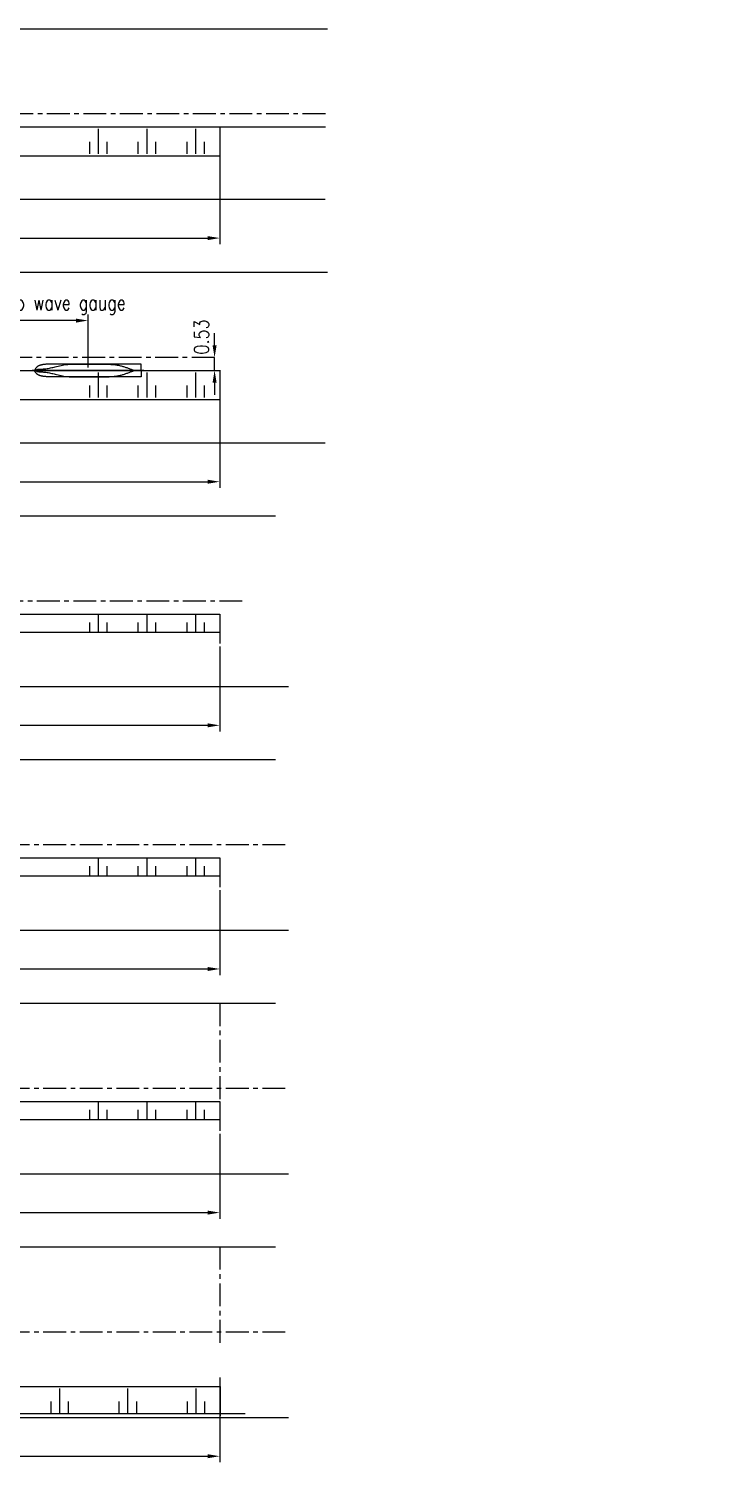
# Model space of a CAD drawing. Header units: feet. Extents: x -2770 to 993, y -1321 to 1674.
# Drawn here: x -415 to 993, y -1321 to 1622 of the extents above; entities that cross this region are included whole.
import ezdxf

# ---------------------------------------------------------------- set-up
doc = ezdxf.new("R2010")
doc.units = ezdxf.units.FT
doc.header["$LTSCALE"] = 37.5
doc.header["$MEASUREMENT"] = 0
doc.header["$PDMODE"] = 1
doc.linetypes.add('CENTER', pattern=[2, 1.25, -0.25, 0.25, -0.25])
doc.layers.get('Defpoints').update_dxf_attribs({"linetype": 'CONTINUOUS'})
for name, color, linetype in [('18VL', 1, 'CONTINUOUS'), ('25AS', 6, 'CENTER'), ('35VL', 8, 'CONTINUOUS'), ('ARSEER', 2, 'CONTINUOUS'), ('Center', 7, 'CONTINUOUS'), ('Knuckle_lines', 7, 'CONTINUOUS'), ('MAAT', 6, 'CONTINUOUS'), ('waterlines', 7, 'CONTINUOUS')]:
    doc.layers.add(name, color=color, linetype=linetype)
doc.styles.add('ROMANS', font='romans', dxfattribs={"width": 0.8})
doc.dimstyles.get("Standard").update_dxf_attribs({"dimtxt": 3, "dimasz": 2.5, "dimexe": 1.25, "dimexo": 0.625, "dimtad": 1, "dimdec": 4, "dimdsep": 46, "dimtxsty": 'ROMANS', "dimcen": 2.5, "dimclrd": 6, "dimclre": 6, "dimclrt": 8, "dimadec": 0, "dimazin": 0, "dimtfac": 0.833333, "dimtdec": 4, "dimtmove": 2, "dimatfit": 3, "dimfxl": 0, "dimtolj": 1, "dimtzin": 0, "dimarcsym": 0})

# ---------------------------------------------------------------- blocks, each defined once
blk = doc.blocks.new('*D27')
at = {"layer": 'Defpoints', "color": 0}
for p in [(-22.6, 1359.9), (-1572.6, 1271.6), (-22.6, 1191.8)]:
    blk.add_point(p, dxfattribs=at)
at = {"layer": 'MAAT', "color": 6, "lineweight": -2}
for p, q in [((-22.6, 1353.6), (-22.6, 1179.3)), ((-1572.6, 1265.3), (-1572.6, 1179.3)), ((-1547.6, 1191.8), (-47.6, 1191.8))]:
    blk.add_line(p, q, dxfattribs=at)
at = {"layer": 'MAAT', "color": 6}
for points in [[(-1547.6, 1195.9), (-1547.6, 1187.6), (-1572.6, 1191.8)], [(-47.6, 1195.9), (-47.6, 1187.6), (-22.6, 1191.8)]]:
    blk.add_solid(points, dxfattribs=at)
at = {"layer": 'MAAT', "color": 8, "insert": (-797.6, 1213), "char_height": 30, "attachment_point": 5, "style": 'ROMANS'}
blk.add_mtext('\\A1;31.00', dxfattribs=at)
blk = doc.blocks.new('*D34')
at = {"layer": 'Defpoints', "color": 0}
for p in [(-22.6, 859.9), (-1572.6, 771.6), (-22.6, 691.8)]:
    blk.add_point(p, dxfattribs=at)
at = {"layer": 'MAAT', "color": 6, "lineweight": -2}
for p, q in [((-22.6, 853.6), (-22.6, 679.3)), ((-1572.6, 765.3), (-1572.6, 679.3)), ((-1547.6, 691.8), (-47.6, 691.8))]:
    blk.add_line(p, q, dxfattribs=at)
at = {"layer": 'MAAT', "color": 6}
for points in [[(-1547.6, 695.9), (-1547.6, 687.6), (-1572.6, 691.8)], [(-47.6, 695.9), (-47.6, 687.6), (-22.6, 691.8)]]:
    blk.add_solid(points, dxfattribs=at)
at = {"layer": 'MAAT', "color": 8, "insert": (-797.6, 713), "char_height": 30, "attachment_point": 5, "style": 'ROMANS'}
blk.add_mtext('\\A1;31.00', dxfattribs=at)
blk = doc.blocks.new('*D35')
at = {"layer": 'Defpoints', "color": 0}
for p in [(-33.2, 946.6), (-33.2, 946.6), (-63.2, 920.1)]:
    blk.add_point(p, dxfattribs=at)
at = {"layer": 'MAAT', "color": 6, "lineweight": -2}
for p, q in [((-33.2, 971.6), (-33.2, 996.6)), ((-39.4, 946.6), (-45.7, 946.6)), ((-33.2, 920.1), (-33.2, 946.6)), ((-56.9, 920.1), (-20.7, 920.1)), ((-33.2, 895.1), (-33.2, 870.1))]:
    blk.add_line(p, q, dxfattribs=at)
at = {"layer": 'MAAT', "color": 6}
for points in [[(-37.3, 971.6), (-29, 971.6), (-33.2, 946.6)], [(-37.3, 895.1), (-29, 895.1), (-33.2, 920.1)]]:
    blk.add_solid(points, dxfattribs=at)
at = {"layer": 'MAAT', "color": 8, "insert": (-59.9, 988.8), "char_height": 30, "attachment_point": 5, "rotation": 90, "style": 'ROMANS'}
blk.add_mtext('\\A1;0.53', dxfattribs=at)
blk = doc.blocks.new('*D39')
at = {"layer": 'ARSEER', "color": 6, "lineweight": -2}
for p, q in [((-725.1, 963.9), (-725.1, 1035)), ((-293.1, 926.3), (-293.1, 1035)), ((-318.1, 1022.5), (-700.1, 1022.5))]:
    blk.add_line(p, q, dxfattribs=at)
at = {"layer": 'ARSEER', "color": 6}
for points in [[(-700.1, 1026.6), (-700.1, 1018.3), (-725.1, 1022.5)], [(-318.1, 1026.6), (-318.1, 1018.3), (-293.1, 1022.5)]]:
    blk.add_solid(points, dxfattribs=at)
at = {"layer": 'Defpoints', "color": 0}
for p in [(-725.1, 1022.5), (-725.1, 957.7), (-293.1, 920.1)]:
    blk.add_point(p, dxfattribs=at)
at = {"layer": 'ARSEER', "color": 7, "insert": (-509.1, 1054.1), "char_height": 30, "attachment_point": 5, "style": 'ROMANS'}
blk.add_mtext('\\A1;longitudinal distance to wave gauge', dxfattribs=at)
blk = doc.blocks.new('*D41')
at = {"layer": 'Defpoints', "color": 0}
for p in [(-22.6, 359.9), (-1572.6, 271.6), (-22.6, 191.8)]:
    blk.add_point(p, dxfattribs=at)
at = {"layer": 'MAAT', "color": 6, "lineweight": -2}
for p, q in [((-22.6, 353.6), (-22.6, 179.3)), ((-1572.6, 265.3), (-1572.6, 179.3)), ((-1547.6, 191.8), (-47.6, 191.8))]:
    blk.add_line(p, q, dxfattribs=at)
at = {"layer": 'MAAT', "color": 6}
for points in [[(-1547.6, 195.9), (-1547.6, 187.6), (-1572.6, 191.8)], [(-47.6, 195.9), (-47.6, 187.6), (-22.6, 191.8)]]:
    blk.add_solid(points, dxfattribs=at)
at = {"layer": 'MAAT', "color": 8, "insert": (-797.6, 213), "char_height": 30, "attachment_point": 5, "style": 'ROMANS'}
blk.add_mtext('\\A1;31.00', dxfattribs=at)
blk = doc.blocks.new('*D48')
at = {"layer": 'Defpoints', "color": 0}
for p in [(-22.6, -140.1), (-1572.6, -228.4), (-22.6, -308.2)]:
    blk.add_point(p, dxfattribs=at)
at = {"layer": 'MAAT', "color": 6, "lineweight": -2}
for p, q in [((-22.6, -146.4), (-22.6, -320.7)), ((-1572.6, -234.7), (-1572.6, -320.7)), ((-1547.6, -308.2), (-47.6, -308.2))]:
    blk.add_line(p, q, dxfattribs=at)
at = {"layer": 'MAAT', "color": 6}
for points in [[(-1547.6, -304.1), (-1547.6, -312.4), (-1572.6, -308.2)], [(-47.6, -304.1), (-47.6, -312.4), (-22.6, -308.2)]]:
    blk.add_solid(points, dxfattribs=at)
at = {"layer": 'MAAT', "color": 8, "insert": (-797.6, -287), "char_height": 30, "attachment_point": 5, "style": 'ROMANS'}
blk.add_mtext('\\A1;31.00', dxfattribs=at)
blk = doc.blocks.new('*D54')
at = {"layer": 'Defpoints', "color": 0}
for p in [(-22.6, -640.1), (-1572.6, -728.4), (-22.6, -808.2)]:
    blk.add_point(p, dxfattribs=at)
at = {"layer": 'MAAT', "color": 6, "lineweight": -2}
for p, q in [((-22.6, -646.4), (-22.6, -820.7)), ((-1572.6, -734.7), (-1572.6, -820.7)), ((-1547.6, -808.2), (-47.6, -808.2))]:
    blk.add_line(p, q, dxfattribs=at)
at = {"layer": 'MAAT', "color": 6}
for points in [[(-1547.6, -804.1), (-1547.6, -812.4), (-1572.6, -808.2)], [(-47.6, -804.1), (-47.6, -812.4), (-22.6, -808.2)]]:
    blk.add_solid(points, dxfattribs=at)
at = {"layer": 'MAAT', "color": 8, "insert": (-797.6, -787), "char_height": 30, "attachment_point": 5, "style": 'ROMANS'}
blk.add_mtext('\\A1;31.00', dxfattribs=at)
blk = doc.blocks.new('*D62')
at = {"layer": 'Defpoints', "color": 0}
for p in [(-22.6, -1140.1), (-1572.6, -1228.4), (-22.6, -1308.2)]:
    blk.add_point(p, dxfattribs=at)
at = {"layer": 'MAAT', "color": 6, "lineweight": -2}
for p, q in [((-22.6, -1146.4), (-22.6, -1320.7)), ((-1572.6, -1234.7), (-1572.6, -1320.7)), ((-1547.6, -1308.2), (-47.6, -1308.2))]:
    blk.add_line(p, q, dxfattribs=at)
at = {"layer": 'MAAT', "color": 6}
for points in [[(-1547.6, -1304.1), (-1547.6, -1312.4), (-1572.6, -1308.2)], [(-47.6, -1304.1), (-47.6, -1312.4), (-22.6, -1308.2)]]:
    blk.add_solid(points, dxfattribs=at)
at = {"layer": 'MAAT', "color": 8, "insert": (-797.6, -1287), "char_height": 30, "attachment_point": 5, "style": 'ROMANS'}
blk.add_mtext('\\A1;31.00', dxfattribs=at)

msp = doc.modelspace()

# ---------------------------------------------------------------- linework, layer by layer
at = {"layer": '18VL'}
for p, q in [((-271.7023, 1364.9099), (-271.7023, 1415.9841)), ((-171.8513, 1364.9099), (-171.8513, 1415.9841)), ((-71.7023, 1364.9099), (-71.7023, 1415.9841)), ((-289.7147, 1364.9099), (-289.7147, 1389.1378)), ((-253.6899, 1364.9099), (-253.6899, 1389.1378)), ((-189.8637, 1364.9099), (-189.8637, 1389.1378)), ((-153.8389, 1364.9099), (-153.8389, 1389.1378)), ((-89.7147, 1364.9099), (-89.7147, 1389.1378)), ((-53.6899, 1364.9099), (-53.6899, 1389.1378)), ((-271.7023, 864.9099), (-271.7023, 915.9841)), ((-171.8513, 864.9099), (-171.8513, 915.9841)), ((-71.7023, 864.9099), (-71.7023, 915.9841)), ((-289.7147, 864.9099), (-289.7147, 889.1378)), ((-253.6899, 864.9099), (-253.6899, 889.1378)), ((-189.8637, 864.9099), (-189.8637, 889.1378)), ((-153.8389, 864.9099), (-153.8389, 889.1378)), ((-89.7147, 864.9099), (-89.7147, 889.1378)), ((-53.6899, 864.9099), (-53.6899, 889.1378)), ((-271.7023, 382.4252), (-271.7023, 418.9191)), ((-171.8513, 382.4252), (-171.8513, 418.9191)), ((-71.7023, 382.4252), (-71.7023, 418.9191)), ((-289.7147, 382.4252), (-289.7147, 402.5894)), ((-253.6899, 382.4252), (-253.6899, 402.5894)), ((-189.8637, 382.4252), (-189.8637, 402.5894)), ((-153.8389, 382.4252), (-153.8389, 402.5894)), ((-89.7147, 382.4252), (-89.7147, 402.5894)), ((-53.6899, 382.4252), (-53.6899, 402.5894)), ((-271.7023, -117.5748), (-271.7023, -81.0809)), ((-171.8513, -117.5748), (-171.8513, -81.0809)), ((-71.7023, -117.5748), (-71.7023, -81.0809)), ((-289.7147, -117.5748), (-289.7147, -97.4106)), ((-253.6899, -117.5748), (-253.6899, -97.4106)), ((-189.8637, -117.5748), (-189.8637, -97.4106)), ((-153.8389, -117.5748), (-153.8389, -97.4106)), ((-89.7147, -117.5748), (-89.7147, -97.4106)), ((-53.6899, -117.5748), (-53.6899, -97.4106)), ((-271.7023, -617.5748), (-271.7023, -581.0809)), ((-171.8513, -617.5748), (-171.8513, -581.0809)), ((-71.7023, -617.5748), (-71.7023, -581.0809)), ((-289.7147, -617.5748), (-289.7147, -597.4106)), ((-253.6899, -617.5748), (-253.6899, -597.4106)), ((-189.8637, -617.5748), (-189.8637, -597.4106)), ((-153.8389, -617.5748), (-153.8389, -597.4106)), ((-89.7147, -617.5748), (-89.7147, -597.4106)), ((-53.6899, -617.5748), (-53.6899, -597.4106)), ((-350.8886, -1220.0901), (-350.8886, -1169.0159)), ((-211.1241, -1220.0901), (-211.1241, -1169.0159)), ((-71.0617, -1220.0901), (-71.0617, -1169.0159)), ((-368.901, -1220.0901), (-368.901, -1195.8622)), ((-332.8762, -1220.0901), (-332.8762, -1195.8622)), ((-229.1365, -1220.0901), (-229.1365, -1195.8622)), ((-193.1117, -1220.0901), (-193.1117, -1195.8622)), ((-89.0741, -1220.0901), (-89.0741, -1195.8622)), ((-53.0493, -1220.0901), (-53.0493, -1195.8622))]:
    msp.add_line(p, q, dxfattribs=at)
at = {"layer": '25AS'}
for p, q in [((194.384, 1446.5502), (-1750.2206, 1446.5502)), ((-33.165, 946.5502), (-1750.2206, 946.5502)), ((23.8384, 446.5502), (-1750.2206, 446.5502)), ((111.9521, -53.4498), (-1750.2206, -53.4498)), ((-22.6385, -378.4498), (-22.6385, -579.9498)), ((111.9521, -553.4498), (-1750.2206, -553.4498)), ((-22.6385, -878.4498), (-22.6385, -1079.9498)), ((111.9521, -1053.4498), (-1750.2206, -1053.4498))]:
    msp.add_line(p, q, dxfattribs=at)
at = {"layer": '35VL'}
for p, q in [((-1745.936, 1621.5502), (198.7045, 1621.5502)), ((-1572.6385, 1420.0502), (194.384, 1420.0502)), ((-22.6385, 1420.0502), (-22.6385, 1211.3502)), ((-22.6385, 1359.8502), (-1572.6385, 1359.8502)), ((-1745.936, 1271.5502), (193.8917, 1271.5502)), ((-1745.936, 1121.5502), (198.7045, 1121.5502)), ((-1572.6385, 920.0502), (-33.165, 920.0502)), ((-22.6385, 920.0502), (-22.6385, 711.3502)), ((-22.6385, 859.8502), (-1572.6385, 859.8502)), ((-1745.936, 771.5502), (193.8917, 771.5502)), ((-1743.0283, 621.5502), (92.2541, 621.5502)), ((-1572.6385, 420.0502), (-22.6385, 420.0502)), ((-22.6385, 420.0502), (-22.6385, 359.8502)), ((-22.6385, 382.4252), (-1572.6385, 382.4252)), ((-1743.0283, 271.5502), (118.7856, 271.5502)), ((-1743.0283, 121.5502), (92.2541, 121.5502)), ((-1572.6385, -79.9498), (-22.6385, -79.9498)), ((-22.6385, -79.9498), (-22.6385, -140.1498)), ((-22.6385, -117.5748), (-1572.6385, -117.5748)), ((-1743.0283, -228.4498), (118.7856, -228.4498)), ((-1743.0283, -378.4498), (92.2541, -378.4498)), ((-1572.6385, -579.9498), (-22.6385, -579.9498)), ((-22.6385, -579.9498), (-22.6385, -640.1498)), ((-22.6385, -617.5748), (-1572.6385, -617.5748)), ((-1743.0283, -728.4498), (118.7856, -728.4498)), ((-1743.0283, -878.4498), (92.2541, -878.4498)), ((-1571.9979, -1164.9498), (-21.9979, -1164.9498)), ((-21.9979, -1164.9498), (-21.9979, -1225.1498)), ((-1743.0283, -1228.4498), (118.7856, -1228.4498)), ((29.98, -1220.9498), (-1571.9979, -1220.9498))]:
    msp.add_line(p, q, dxfattribs=at)
msp.add_point((993.3847, 881.8499), dxfattribs=at)
at = {"layer": 'Center', "color": 4}
msp.add_line((-178.1428, 920.0502), (-408.089, 920.0502), dxfattribs=at)
at = {"layer": 'Knuckle_lines'}
for points in [[(-383.7777, 932.3252), (-384.0027, 932.2952), (-384.2827, 932.2602), (-384.6577, 932.2052), (-385.1427, 932.1352), (-385.7127, 932.0402), (-386.3527, 931.9302), (-387.0177, 931.8052), (-387.6127, 931.6852), (-388.0877, 931.5852), (-388.6027, 931.4652), (-389.3027, 931.2902), (-390.0627, 931.0952), (-390.7277, 930.9102), (-391.3277, 930.7352), (-391.9277, 930.5502), (-392.5277, 930.3602), (-393.1227, 930.1552), (-393.7127, 929.9452), (-394.2977, 929.7152), (-394.8777, 929.4702), (-395.4427, 929.1952), (-395.9877, 928.8902), (-396.5127, 928.5452), (-397.0227, 928.1752), (-397.5077, 927.7802), (-397.9827, 927.3602), (-398.4327, 926.9252), (-398.8577, 926.4702), (-399.2627, 925.9902), (-399.6527, 925.4952), (-400.0377, 925.0002), (-400.4127, 924.5002), (-400.7827, 923.9902), (-401.1327, 923.4702), (-401.4727, 922.9402), (-401.7927, 922.3952), (-402.0827, 921.8502), (-402.3177, 921.3402), (-402.4827, 920.8952), (-402.5727, 920.5352), (-402.6077, 920.2652), (-402.6127, 920.0502)], [(-383.7777, 907.7752), (-384.0027, 907.8052), (-384.2827, 907.8402), (-384.6577, 907.8952), (-385.1427, 907.9652), (-385.7127, 908.0602), (-386.3527, 908.1702), (-387.0177, 908.2952), (-387.6127, 908.4152), (-388.0877, 908.5152), (-388.6027, 908.6352), (-389.3027, 908.8102), (-390.0627, 909.0052), (-390.7277, 909.1902), (-391.3277, 909.3652), (-391.9277, 909.5502), (-392.5277, 909.7402), (-393.1227, 909.9452), (-393.7127, 910.1552), (-394.2977, 910.3852), (-394.8777, 910.6302), (-395.4427, 910.9052), (-395.9877, 911.2102), (-396.5127, 911.5552), (-397.0227, 911.9252), (-397.5077, 912.3202), (-397.9827, 912.7402), (-398.4327, 913.1752), (-398.8577, 913.6302), (-399.2627, 914.1102), (-399.6527, 914.6052), (-400.0377, 915.1002), (-400.4127, 915.6002), (-400.7827, 916.1102), (-401.1327, 916.6302), (-401.4727, 917.1602), (-401.7927, 917.7052), (-402.0827, 918.2502), (-402.3177, 918.7602), (-402.4827, 919.2052), (-402.5727, 919.5652), (-402.6077, 919.8352), (-402.6127, 920.0502)], [(-291.4627, 933.2852), (-292.3527, 933.2852), (-293.4577, 933.2852), (-294.9527, 933.2852), (-296.8777, 933.2852), (-299.1977, 933.2852), (-301.7277, 933.2852), (-304.2877, 933.2852), (-306.8527, 933.2852), (-309.4177, 933.2852), (-311.9827, 933.2852), (-314.5427, 933.2852), (-317.1077, 933.2852), (-319.6677, 933.2852), (-322.2327, 933.2852), (-324.7977, 933.2852), (-327.3627, 933.2852), (-329.9277, 933.2852), (-332.4927, 933.2852), (-335.0577, 933.2852), (-337.6227, 933.2852), (-340.1827, 933.2852), (-342.7477, 933.2852), (-345.3127, 933.2852), (-347.8777, 933.2852), (-350.4427, 933.2852), (-353.0027, 933.2852), (-355.5477, 933.2802), (-357.9927, 933.2652), (-360.2327, 933.2502), (-362.2627, 933.2252), (-364.0827, 933.2052), (-365.6827, 933.1802), (-367.0927, 933.1602), (-368.3927, 933.1352), (-369.6727, 933.1152), (-370.9577, 933.0902), (-372.2377, 933.0652), (-373.5227, 933.0352), (-374.8027, 933.0002), (-376.0877, 932.9552), (-377.3677, 932.8952), (-378.6477, 932.8202), (-379.9177, 932.7302), (-381.0727, 932.6302), (-382.0377, 932.5352), (-382.7827, 932.4502), (-383.3327, 932.3852), (-383.7777, 932.3252)], [(-183.6177, 933.2452), (-183.7727, 933.2452), (-183.9577, 933.2502), (-184.2177, 933.2502), (-184.5477, 933.2502), (-184.9427, 933.2502), (-185.3727, 933.2552), (-185.8127, 933.2552), (-186.2527, 933.2552), (-186.6927, 933.2602), (-187.1327, 933.2602), (-187.5727, 933.2602), (-188.0127, 933.2652), (-188.4527, 933.2652), (-188.8927, 933.2652), (-189.3327, 933.2652), (-189.7727, 933.2652), (-190.2127, 933.2702), (-190.6477, 933.2702), (-191.0877, 933.2702), (-191.5277, 933.2702), (-191.9677, 933.2702), (-192.4077, 933.2702), (-192.8477, 933.2752), (-193.2877, 933.2752), (-193.7277, 933.2752), (-194.1677, 933.2752), (-194.6077, 933.2752), (-195.0477, 933.2752), (-195.4877, 933.2752), (-195.9277, 933.2752), (-196.3577, 933.2802), (-196.7577, 933.2802), (-197.0877, 933.2802), (-197.3427, 933.2802), (-197.5327, 933.2802), (-294.2052, 933.2852)], [(-183.6177, 920.0502), (-183.6177, 920.4652), (-183.6177, 920.9802), (-183.6177, 921.6752), (-183.6177, 922.5652), (-183.6177, 923.6202), (-183.6177, 924.7202), (-183.6177, 925.7252), (-183.6177, 926.6202), (-183.6177, 927.3952), (-183.6177, 928.0402), (-183.6177, 928.5452), (-183.6177, 928.9402), (-183.6177, 929.2602), (-183.6177, 929.5202), (-183.6177, 929.7152), (-183.6177, 929.8702), (-183.6177, 930.0052), (-183.6177, 930.1252), (-183.6177, 930.2452), (-183.6177, 930.3602), (-183.6177, 930.4802), (-183.6177, 930.5952), (-183.6177, 930.7102), (-183.6177, 930.8252), (-183.6177, 930.9402), (-183.6177, 931.0552), (-183.6177, 931.1652), (-183.6177, 931.2802), (-183.6177, 931.3902), (-183.6177, 931.4952), (-183.6177, 931.6002), (-183.6177, 931.7002), (-183.6177, 931.7952), (-183.6177, 931.8802), (-183.6177, 931.9602), (-183.6177, 932.0302), (-183.6177, 932.0952), (-183.6177, 932.1602), (-183.6177, 932.2202), (-183.6177, 932.2802), (-183.6177, 932.3352), (-183.6177, 932.3902), (-183.6177, 932.4452), (-183.6177, 932.4952), (-183.6177, 932.5502), (-183.6177, 932.6002), (-183.6177, 932.6452), (-183.6177, 932.7052), (-183.6177, 932.7802), (-183.6177, 932.8702), (-183.6177, 932.9602), (-183.6177, 933.0452), (-183.6177, 933.1202), (-183.6177, 933.1752), (-183.6177, 933.2102), (-183.6177, 933.2302), (-183.6177, 933.2402), (-183.6177, 933.2452)], [(-183.6177, 920.0502), (-183.6177, 919.6352), (-183.6177, 919.1202), (-183.6177, 918.4252), (-183.6177, 917.5352), (-183.6177, 916.4802), (-183.6177, 915.3802), (-183.6177, 914.3752), (-183.6177, 913.4802), (-183.6177, 912.7052), (-183.6177, 912.0602), (-183.6177, 911.5552), (-183.6177, 911.1602), (-183.6177, 910.8402), (-183.6177, 910.5802), (-183.6177, 910.3852), (-183.6177, 910.2302), (-183.6177, 910.0952), (-183.6177, 909.9752), (-183.6177, 909.8552), (-183.6177, 909.7402), (-183.6177, 909.6202), (-183.6177, 909.5052), (-183.6177, 909.3902), (-183.6177, 909.2752), (-183.6177, 909.1602), (-183.6177, 909.0452), (-183.6177, 908.9352), (-183.6177, 908.8202), (-183.6177, 908.7102), (-183.6177, 908.6052), (-183.6177, 908.5002), (-183.6177, 908.4002), (-183.6177, 908.3052), (-183.6177, 908.2202), (-183.6177, 908.1402), (-183.6177, 908.0702), (-183.6177, 908.0052), (-183.6177, 907.9402), (-183.6177, 907.8802), (-183.6177, 907.8202), (-183.6177, 907.7652), (-183.6177, 907.7102), (-183.6177, 907.6552), (-183.6177, 907.6052), (-183.6177, 907.5502), (-183.6177, 907.5002), (-183.6177, 907.4552), (-183.6177, 907.3952), (-183.6177, 907.3202), (-183.6177, 907.2302), (-183.6177, 907.1402), (-183.6177, 907.0552), (-183.6177, 906.9802), (-183.6177, 906.9252), (-183.6177, 906.8902), (-183.6177, 906.8702), (-183.6177, 906.8602), (-183.6177, 906.8552)], [(-291.4627, 906.8152), (-292.3527, 906.8152), (-293.4577, 906.8152), (-294.9527, 906.8152), (-296.8777, 906.8152), (-299.1977, 906.8152), (-301.7277, 906.8152), (-304.2877, 906.8152), (-306.8527, 906.8152), (-309.4177, 906.8152), (-311.9827, 906.8152), (-314.5427, 906.8152), (-317.1077, 906.8152), (-319.6677, 906.8152), (-322.2327, 906.8152), (-324.7977, 906.8152), (-327.3627, 906.8152), (-329.9277, 906.8152), (-332.4927, 906.8152), (-335.0577, 906.8152), (-337.6227, 906.8152), (-340.1827, 906.8152), (-342.7477, 906.8152), (-345.3127, 906.8152), (-347.8777, 906.8152), (-350.4427, 906.8152), (-353.0027, 906.8152), (-355.5477, 906.8202), (-357.9927, 906.8352), (-360.2327, 906.8502), (-362.2627, 906.8752), (-364.0827, 906.8952), (-365.6827, 906.9202), (-367.0927, 906.9402), (-368.3927, 906.9652), (-369.6727, 906.9852), (-370.9577, 907.0102), (-372.2377, 907.0352), (-373.5227, 907.0652), (-374.8027, 907.1002), (-376.0877, 907.1452), (-377.3677, 907.2052), (-378.6477, 907.2802), (-379.9177, 907.3702), (-381.0727, 907.4702), (-382.0377, 907.5652), (-382.7827, 907.6502), (-383.3327, 907.7152), (-383.7777, 907.7752)], [(-183.6177, 906.8552), (-183.7727, 906.8552), (-183.9577, 906.8502), (-184.2177, 906.8502), (-184.5477, 906.8502), (-184.9427, 906.8502), (-185.3727, 906.8452), (-185.8127, 906.8452), (-186.2527, 906.8452), (-186.6927, 906.8402), (-187.1327, 906.8402), (-187.5727, 906.8402), (-188.0127, 906.8352), (-188.4527, 906.8352), (-188.8927, 906.8352), (-189.3327, 906.8352), (-189.7727, 906.8352), (-190.2127, 906.8302), (-190.6477, 906.8302), (-191.0877, 906.8302), (-191.5277, 906.8302), (-191.9677, 906.8302), (-192.4077, 906.8302), (-192.8477, 906.8252), (-193.2877, 906.8252), (-193.7277, 906.8252), (-194.1677, 906.8252), (-194.6077, 906.8252), (-195.0477, 906.8252), (-195.4877, 906.8252), (-195.9277, 906.8252), (-196.3577, 906.8202), (-196.7577, 906.8202), (-197.0877, 906.8202), (-197.3427, 906.8202), (-197.5327, 906.8202), (-294.2052, 906.8152)]]:
    msp.add_lwpolyline(points, dxfattribs=at)
at = {"layer": 'waterlines'}
for points in [[(-399.4727, 920.0502), (-399.3577, 920.8102), (-398.7727, 921.4352), (-397.9727, 921.8152), (-397.1427, 922.1152), (-395.9527, 922.4202), (-394.2877, 922.6152), (-392.5327, 922.7202), (-390.7777, 922.8152), (-388.6977, 922.9252), (-386.6527, 923.0452), (-384.7827, 923.1802), (-383.7777, 923.2602), (-383.5977, 923.2752), (-381.7627, 923.4502), (-379.5327, 923.7102), (-376.9927, 924.0702), (-374.6227, 924.4652), (-372.4327, 924.8852), (-369.9977, 925.3952), (-367.6477, 925.9252), (-365.3977, 926.4652), (-362.9227, 927.0852), (-360.2927, 927.7402), (-357.5927, 928.3852), (-354.6327, 929.0602), (-351.6527, 929.7252), (-348.4127, 930.4102), (-345.2877, 931.0252), (-342.5477, 931.5052), (-338.6727, 932.0852), (-334.8627, 932.5302), (-332.1577, 932.7752), (-329.3177, 932.9702), (-325.3677, 933.1552), (-321.4877, 933.2602), (-318.2377, 933.3052), (-314.9077, 933.3102), (-311.4577, 933.2802), (-308.1927, 933.2552), (-304.2827, 933.2752), (-301.1077, 933.2852), (-297.3827, 933.2452), (-294.0927, 933.2452), (-291.5777, 933.2852), (-291.4627, 933.2852), (-289.6827, 933.2852), (-287.1527, 933.2852), (-284.7427, 933.2852), (-283.4927, 933.2852), (-283.1627, 933.2852), (-281.5927, 933.2852), (-279.7727, 933.2852), (-277.9527, 933.2852), (-276.1327, 933.2852), (-274.3077, 933.2852), (-272.4927, 933.2802), (-270.8177, 933.2752), (-269.0027, 933.2702), (-267.1827, 933.2602), (-265.3577, 933.2452), (-263.5277, 933.2252), (-261.9477, 933.2002), (-260.1277, 933.1702), (-258.3077, 933.1302), (-256.7177, 933.0902), (-254.8877, 933.0402), (-253.0677, 932.9752), (-251.3977, 932.9102), (-249.5877, 932.8252), (-247.7677, 932.7252), (-245.9477, 932.6202), (-244.1277, 932.4952), (-242.3077, 932.3552), (-240.4927, 932.1952), (-238.6727, 932.0102), (-236.8577, 931.7902), (-235.0427, 931.5452), (-233.2327, 931.2652), (-231.6627, 930.9952), (-229.8377, 930.6302), (-228.1927, 930.2652), (-226.3727, 929.8302), (-224.8027, 929.4252), (-223.2677, 929.0102), (-221.6077, 928.5352), (-219.9277, 928.0202), (-218.3427, 927.5102), (-216.7777, 926.9852), (-215.2277, 926.4402), (-213.6727, 925.8852), (-212.0227, 925.2802), (-210.4477, 924.7002), (-208.8577, 924.1152), (-207.2777, 923.5202), (-205.7077, 922.9402), (-204.3127, 922.4602), (-203.4877, 922.1152), (-203.3277, 922.0452), (-202.2077, 921.6252), (-201.0077, 921.1752), (-199.9027, 920.7602), (-198.7977, 920.3452), (-197.9677, 920.0502)], [(-399.4727, 920.0502), (-399.3577, 919.2902), (-398.7727, 918.6652), (-397.9727, 918.2852), (-397.1427, 917.9852), (-395.9527, 917.6802), (-394.2877, 917.4852), (-392.5327, 917.3802), (-390.7777, 917.2852), (-388.6977, 917.1752), (-386.6527, 917.0552), (-384.7827, 916.9202), (-383.7777, 916.8402), (-383.5977, 916.8252), (-381.7627, 916.6502), (-379.5327, 916.3902), (-376.9927, 916.0302), (-374.6227, 915.6352), (-372.4327, 915.2152), (-369.9977, 914.7052), (-367.6477, 914.1752), (-365.3977, 913.6352), (-362.9227, 913.0152), (-360.2927, 912.3602), (-357.5927, 911.7152), (-354.6327, 911.0402), (-351.6527, 910.3752), (-348.4127, 909.6902), (-345.2877, 909.0752), (-342.5477, 908.5952), (-338.6727, 908.0152), (-334.8627, 907.5702), (-332.1577, 907.3252), (-329.3177, 907.1302), (-325.3677, 906.9452), (-321.4877, 906.8402), (-318.2377, 906.7952), (-314.9077, 906.7902), (-311.4577, 906.8202), (-308.1927, 906.8452), (-304.2827, 906.8252), (-301.1077, 906.8152), (-297.3827, 906.8552), (-294.0927, 906.8552), (-291.5777, 906.8152), (-291.4627, 906.8152), (-289.6827, 906.8152), (-287.1527, 906.8152), (-284.7427, 906.8152), (-283.4927, 906.8152), (-283.1627, 906.8152), (-281.5927, 906.8152), (-279.7727, 906.8152), (-277.9527, 906.8152), (-276.1327, 906.8152), (-274.3077, 906.8152), (-272.4927, 906.8202), (-270.8177, 906.8252), (-269.0027, 906.8302), (-267.1827, 906.8402), (-265.3577, 906.8552), (-263.5277, 906.8752), (-261.9477, 906.9002), (-260.1277, 906.9302), (-258.3077, 906.9702), (-256.7177, 907.0102), (-254.8877, 907.0602), (-253.0677, 907.1252), (-251.3977, 907.1902), (-249.5877, 907.2752), (-247.7677, 907.3752), (-245.9477, 907.4802), (-244.1277, 907.6052), (-242.3077, 907.7452), (-240.4927, 907.9052), (-238.6727, 908.0902), (-236.8577, 908.3102), (-235.0427, 908.5552), (-233.2327, 908.8352), (-231.6627, 909.1052), (-229.8377, 909.4702), (-228.1927, 909.8352), (-226.3727, 910.2702), (-224.8027, 910.6752), (-223.2677, 911.0902), (-221.6077, 911.5652), (-219.9277, 912.0802), (-218.3427, 912.5902), (-216.7777, 913.1152), (-215.2277, 913.6602), (-213.6727, 914.2152), (-212.0227, 914.8202), (-210.4477, 915.4002), (-208.8577, 915.9852), (-207.2777, 916.5802), (-205.7077, 917.1602), (-204.3127, 917.6402), (-203.4877, 917.9852), (-203.3277, 918.0552), (-202.2077, 918.4752), (-201.0077, 918.9252), (-199.9027, 919.3402), (-198.7977, 919.7552), (-197.9677, 920.0502)]]:
    msp.add_lwpolyline(points, dxfattribs=at)

# ---------------------------------------------------------------- dimensions: what is measured, and where the dimension line sits
at = {"layer": 'ARSEER', "color": 7}
dim = msp.add_linear_dim(base=(-725.1385, 1022.4793), p1=(-293.1159, 920.0502), p2=(-725.1385, 957.6659), text='longitudinal distance to wave gauge', dimstyle='Standard', override={"dimscale": 10, "dimdec": 2, "dimlfac": 0.02, "dimzin": 0, "dimclrt": 7}, dxfattribs=at)
dim.commit()
dim.dimension.update_dxf_attribs({"geometry": '*D39', "text_midpoint": (-509.1272, 1054.102), "dimtype": 160})
at = {"layer": 'MAAT'}
for base, p1, p2, picture, middle in [((-22.6385, 1191.7719), (-1572.6385, 1271.5502), (-22.6385, 1359.8502), '*D27', (-797.6385, 1213.0219)), ((-22.6385, 691.7719), (-1572.6385, 771.5502), (-22.6385, 859.8502), '*D34', (-797.6385, 713.0219)), ((-22.6385, 191.7719), (-1572.6385, 271.5502), (-22.6385, 359.8502), '*D41', (-797.6385, 213.0219)), ((-22.6385, -308.2281), (-1572.6385, -228.4498), (-22.6385, -140.1498), '*D48', (-797.6385, -286.9781)), ((-22.6385, -808.2281), (-1572.6385, -728.4498), (-22.6385, -640.1498), '*D54', (-797.6385, -786.9781)), ((-22.6385, -1308.2281), (-1572.6385, -1228.4498), (-22.6385, -1140.1498), '*D62', (-797.6385, -1286.9781))]:
    dim = msp.add_linear_dim(base=base, p1=p1, p2=p2, dimstyle='Standard', override={"dimscale": 10, "dimdec": 2, "dimlfac": 0.02, "dimzin": 0}, dxfattribs=at)
    dim.commit()
    dim.dimension.update_dxf_attribs({"geometry": picture, "text_midpoint": middle})
dim = msp.add_linear_dim(base=(-33.165, 946.5502), p1=(-63.1697, 920.0502), p2=(-33.165, 946.5502), angle=90, dimstyle='Standard', override={"dimscale": 10, "dimdec": 2, "dimlfac": 0.02, "dimzin": 0}, dxfattribs=at)
dim.commit()
dim.dimension.update_dxf_attribs({"geometry": '*D35', "text_midpoint": (-59.8688, 988.7904), "dimtype": 160})

doc.saveas('drawing.dxf')
